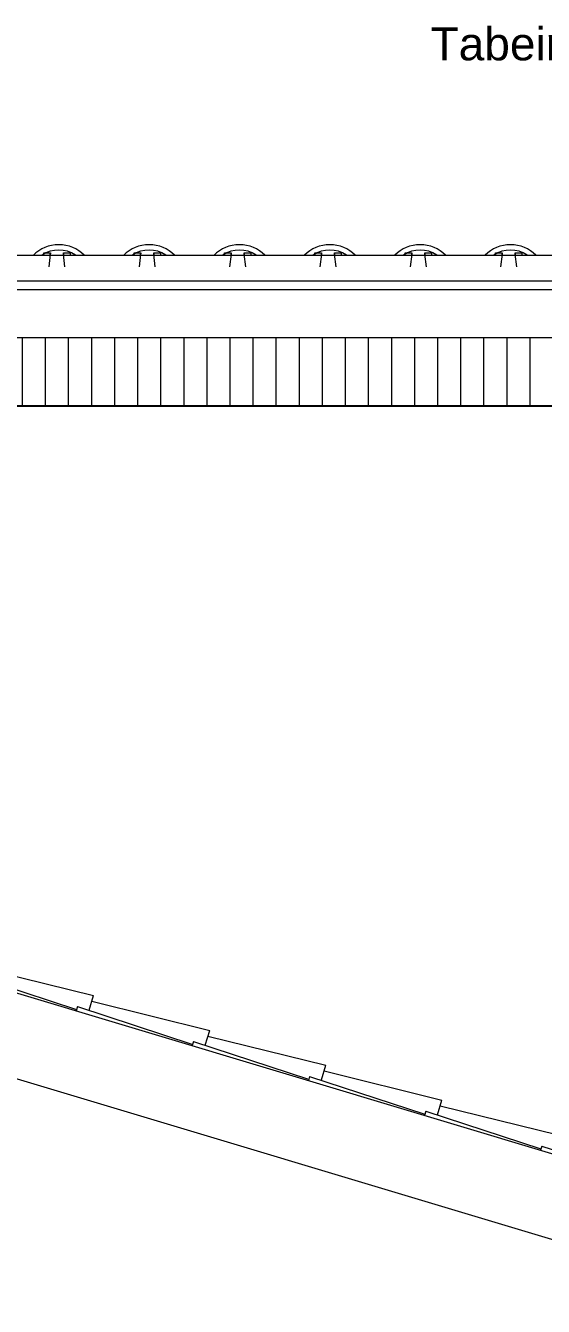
# Model space of a CAD drawing. Header units: millimetres. Extents: x -12976 to 58202, y -2238 to 7407.
# Drawn here: x 26295 to 27866, y 3523 to 7407 of the extents above; entities that cross this region are included whole.
import ezdxf

# ---------------------------------------------------------------- set-up
doc = ezdxf.new("R2010")
doc.units = ezdxf.units.MM
for name, color, linetype, lineweight in [('A-GLAZ-CURT', 52, 'Continuous', 9), ('A-GLAZ-CWMG', 51, 'Continuous', 9), ('A-ROOF-OTLN', 132, 'Continuous', 9), ('A-ROOF-PATT', 132, 'Continuous', 9), ('A-WALL', 113, 'Continuous', 25), ('G-ANNO-TEXT', 231, 'Continuous', 9)]:
    doc.layers.add(name, color=color, linetype=linetype, lineweight=lineweight)
doc.styles.add('Arial', font='arial.ttf', dxfattribs={"height": 100})

# ---------------------------------------------------------------- blocks, each defined once
blk = doc.blocks.new('Rectangular Mullion - Ripa-4229791-FACHADA LATERAL DIREITA')
at = {"layer": 'A-GLAZ-CWMG'}
for p, q in [((-19919.7, 6632.9), (-3199.7, 6632.9)), ((-3199.7, 6605.1), (-19919.7, 6605.1))]:
    blk.add_line(p, q, dxfattribs=at)
blk = doc.blocks.new('COLONIAL BASE - COLONIAL BASE-V74-FACHADA LATERAL DIREITA')
at = {"layer": 'A-GLAZ-CURT'}
blk.add_line((-8602.8, 4130.9), (-8245.3, 4042.6), dxfattribs=at)
blk = doc.blocks.new('COLONIAL BASE - COLONIAL BASE-V75-FACHADA LATERAL DIREITA')
at = {"layer": 'A-GLAZ-CURT'}
blk.add_line((-9307.2, 4342.3), (-8950, 4254), dxfattribs=at)
blk = doc.blocks.new('COLONIAL BASE - COLONIAL BASE-V81-FACHADA LATERAL DIREITA')
at = {"layer": 'A-GLAZ-CURT'}
for p, q in [((-8294.4, 4008.9), (-8298.1, 3996.5)), ((-8294.4, 4008.9), (-8143.7, 3959.6)), ((-8250.1, 4025.2), (-7893.1, 3937)), ((-8143.7, 3959.6), (-7944.7, 3894.5)), ((-7906.5, 3892.2), (-7893.1, 3937))]:
    blk.add_line(p, q, dxfattribs=at)
blk = doc.blocks.new('COLONIAL BASE - COLONIAL BASE-V82-FACHADA LATERAL DIREITA')
at = {"layer": 'A-GLAZ-CURT'}
for p, q in [((-8602.8, 4130.9), (-8245.3, 4042.6)), ((-8646.6, 4114.6), (-8650.4, 4101.8)), ((-8646.6, 4114.6), (-8297, 4000.2)), ((-8258.8, 3997.8), (-8245.3, 4042.6))]:
    blk.add_line(p, q, dxfattribs=at)
blk = doc.blocks.new('COLONIAL BASE - COLONIAL BASE-V83-FACHADA LATERAL DIREITA')
at = {"layer": 'A-GLAZ-CURT'}
for p, q in [((-8955, 4236.6), (-8597.5, 4148.3)), ((-8998.8, 4220.2), (-9002.7, 4207.3)), ((-8998.8, 4220.2), (-8649.3, 4105.9)), ((-8610.9, 4103.8), (-8597.5, 4148.3))]:
    blk.add_line(p, q, dxfattribs=at)
blk = doc.blocks.new('COLONIAL BASE - COLONIAL BASE-V84-FACHADA LATERAL DIREITA')
at = {"layer": 'A-GLAZ-CURT'}
for p, q in [((-9351, 4325.9), (-9354.8, 4313.4)), ((-9351, 4325.9), (-9001.9, 4211.7)), ((-9307.2, 4342.3), (-8949.8, 4254)), ((-8963.2, 4209.3), (-8949.8, 4254))]:
    blk.add_line(p, q, dxfattribs=at)
blk = doc.blocks.new('COLONIAL BASE - COLONIAL BASE-V85-FACHADA LATERAL DIREITA')
at = {"layer": 'A-GLAZ-CURT'}
for p, q in [((-9703.2, 4431.6), (-9707.1, 4418.6)), ((-9703.2, 4431.6), (-9353.6, 4317.2)), ((-9659.4, 4447.9), (-9302, 4359.6)), ((-9315.4, 4314.8), (-9302, 4359.6))]:
    blk.add_line(p, q, dxfattribs=at)
blk = doc.blocks.new('COLONIAL BASE - COLONIAL BASE-V86-FACHADA LATERAL DIREITA')
at = {"layer": 'A-GLAZ-CURT'}
for p, q in [((-10011.6, 4553.6), (-9654.2, 4465.3)), ((-10055.5, 4537.2), (-10059.4, 4524.3)), ((-10055.5, 4537.2), (-9705.9, 4422.9)), ((-9667.6, 4420.5), (-9654.2, 4465.3))]:
    blk.add_line(p, q, dxfattribs=at)
blk = doc.blocks.new('COLONIAL BASE - COLONIAL BASE-4236683-FACHADA LATERAL DIREITA')
at = {"layer": 'A-GLAZ-CURT'}
for p, q in [((-3714.6, 6710.2), (-3715.5, 6717.8)), ((-3715.5, 6717.8), (-3695.4, 6717.8)), ((-3710.9, 6675.6), (-3715.1, 6713.7)), ((-3501, 6717.8), (-3480.9, 6717.8)), ((-3481.3, 6713.7), (-3485.5, 6675.6)), ((-3480.9, 6717.8), (-3481.8, 6710.2))]:
    blk.add_line(p, q, dxfattribs=at)
for centre, major_axis, start_param, end_param in [((-3729.7, 6647), (102.8, 0), 0.725459, 2.416134), ((-3729.7, 6647), (85.3, 0), 0.935697, 2.205895), ((-3598.2, 6724.8), (117.5, 0), 3.205466, 3.276717), ((-3598.2, 6724.8), (97.5, 0), 3.218592, 3.305186), ((-3598.2, 6724.8), (97.5, 0), 6.119592, 6.206186), ((-3598.2, 6724.8), (117.5, 0), 6.148061, 6.219312)]:
    blk.add_ellipse(centre, major_axis=major_axis, ratio=0.928477, start_param=start_param, end_param=end_param, dxfattribs=at)
blk = doc.blocks.new('COLONIAL BASE - COLONIAL BASE-V111-FACHADA LATERAL DIREITA')
at = {"layer": 'A-GLAZ-CURT'}
for p, q in [((-9470.7, 6710.2), (-9471.5, 6717.8)), ((-9471.5, 6717.8), (-9451.5, 6717.8)), ((-9467, 6675.6), (-9471.1, 6713.7)), ((-9257.1, 6717.8), (-9248.3, 6717.8)), ((-9248.1, 6717.8), (-9237, 6717.8)), ((-9237.4, 6713.7), (-9241.5, 6675.6)), ((-9237, 6717.8), (-9237.8, 6710.2))]:
    blk.add_line(p, q, dxfattribs=at)
for centre, major_axis, start_param, end_param in [((-9485.8, 6647), (102.8, 0), 0.725459, 2.416134), ((-9485.8, 6647), (85.3, 0), 0.935697, 2.205895), ((-9354.3, 6724.8), (117.5, 0), 3.205466, 3.276717), ((-9354.3, 6724.8), (97.5, 0), 3.218592, 3.305186), ((-9354.3, 6724.8), (97.5, 0), 6.119592, 6.206186), ((-9354.3, 6724.8), (117.5, 0), 6.148061, 6.219312)]:
    blk.add_ellipse(centre, major_axis=major_axis, ratio=0.928477, start_param=start_param, end_param=end_param, dxfattribs=at)

msp = doc.modelspace()

# ---------------------------------------------------------------- hatches: boundary and pattern name
at = {"layer": 'A-ROOF-PATT'}
h = msp.add_hatch(dxfattribs=at)
h.set_pattern_fill('FP_19', color=256, style=0, pattern_type=2)
h.set_pattern_definition([(90, (36155.91, 6212.23), (-70, 4e-15), [])])
h.paths.add_polyline_path([(16236.3, 4070.7), (16792.1, 4070.7), (16770.1, 4144.2), (16836.3, 4156.9), (16836.3, 4454.2), (16236.3, 4454.2), (16236.3, 4192.5)])
h.paths.add_polyline_path([(32356.3, 4070.7), (32956.3, 4070.7), (32956.3, 4454.2), (32356.3, 4454.2), (32356.3, 4192.5)])
h.paths.add_polyline_path([(31932.1, 4380.3), (32156.3, 4380.3), (32156.3, 4454.2), (30866.3, 4454.2), (30866.3, 4380.3), (31847, 4380.3)])
h.paths.add_polyline_path([(31676.7, 4557.9), (32156.3, 4557.9), (32156.3, 4947.9), (30866.3, 4947.9), (30866.3, 4557.9), (31591.5, 4557.9)])
h.paths.add_polyline_path([(16236.3, 4557.9), (16836.3, 4557.9), (16836.3, 4947.9), (16236.3, 4947.9), (16236.3, 4575.7)])
h.paths.add_polyline_path([(32783.7, 4557.9), (32956.3, 4557.9), (32956.3, 4947.9), (32356.3, 4947.9), (32356.3, 4557.9), (32698.6, 4557.9)])
h.paths.add_polyline_path([(32357.9, 5051.6), (32956.3, 5051.6), (32956.3, 5441.6), (32356.3, 5441.6), (32356.3, 5051.6)])
h.paths.add_polyline_path([(30910.3, 5051.6), (32156.3, 5051.6), (32156.3, 5441.6), (30866.3, 5441.6), (30866.3, 5051.6)])
h.paths.add_polyline_path([(16236.3, 5051.6), (16836.3, 5051.6), (16836.3, 5441.6), (16236.3, 5441.6), (16236.3, 5086.7)])
h.paths.add_polyline_path([(31250.9, 5545.4), (32156.3, 5545.4), (32156.3, 5935.3), (30856.3, 5935.3), (30856.3, 5646.5), (30866.3, 5646.5), (30866.3, 5545.4), (31165.7, 5545.4)])
h.paths.add_polyline_path([(32954, 5545.4), (32956.3, 5545.4), (32956.3, 5935.3), (32356.3, 5935.3), (32356.3, 5545.4), (32868.9, 5545.4)])
h.paths.add_polyline_path([(16236.3, 5545.4), (16836.3, 5545.4), (16836.3, 5935.3), (16236.3, 5935.3), (16236.3, 5555.2)])
h.paths.add_polyline_path([(16603.8, 6039.1), (16836.3, 6039.1), (16836.3, 6252.3), (30856.3, 6252.3), (30856.3, 6039.1), (32156.3, 6039.1), (32156.3, 6252.3), (32356.3, 6252.3), (32356.3, 6039.1), (32956.3, 6039.1), (32956.3, 6460.2), (16236.3, 6460.2), (16236.3, 6039.1), (16518.6, 6039.1)])

# ---------------------------------------------------------------- linework, layer by layer
at = {"layer": 'A-ROOF-OTLN'}
for p, q in [((16217.3, 6710.2), (32975.3, 6710.2)), ((32956.3, 6460.2), (16236.3, 6460.2)), ((22226.3, 5685.5), (28566.3, 3783.5)), ((28566.3, 3522.5), (22226.3, 5424.5))]:
    msp.add_line(p, q, dxfattribs=at)
at = {"layer": 'A-WALL'}
msp.add_line((30856.3, 6252.3), (16836.3, 6252.3), dxfattribs=at)

# ---------------------------------------------------------------- block references
at = {"layer": 'A-GLAZ-CURT'}
for name, p in [('COLONIAL BASE - COLONIAL BASE-4236683-FACHADA LATERAL DIREITA', (29851.6, 0)), ('COLONIAL BASE - COLONIAL BASE-4236683-FACHADA LATERAL DIREITA', (30125.7, 0)), ('COLONIAL BASE - COLONIAL BASE-V111-FACHADA LATERAL DIREITA', (36155.9, 0)), ('COLONIAL BASE - COLONIAL BASE-4236683-FACHADA LATERAL DIREITA', (30673.9, 0)), ('COLONIAL BASE - COLONIAL BASE-4236683-FACHADA LATERAL DIREITA', (30948, 0)), ('COLONIAL BASE - COLONIAL BASE-4236683-FACHADA LATERAL DIREITA', (31222.1, 0)), ('COLONIAL BASE - COLONIAL BASE-4236683-FACHADA LATERAL DIREITA', (31496.2, 0)), ('COLONIAL BASE - COLONIAL BASE-V86-FACHADA LATERAL DIREITA', (36155.9, 0)), ('COLONIAL BASE - COLONIAL BASE-V74-FACHADA LATERAL DIREITA', (34747, 422.7)), ('COLONIAL BASE - COLONIAL BASE-V74-FACHADA LATERAL DIREITA', (34747, 422.7)), ('COLONIAL BASE - COLONIAL BASE-V74-FACHADA LATERAL DIREITA', (34747, 422.7)), ('COLONIAL BASE - COLONIAL BASE-V74-FACHADA LATERAL DIREITA', (34747, 422.7)), ('COLONIAL BASE - COLONIAL BASE-V74-FACHADA LATERAL DIREITA', (34747, 422.7)), ('COLONIAL BASE - COLONIAL BASE-V74-FACHADA LATERAL DIREITA', (34747, 422.7)), ('COLONIAL BASE - COLONIAL BASE-V74-FACHADA LATERAL DIREITA', (34747, 422.7)), ('COLONIAL BASE - COLONIAL BASE-V74-FACHADA LATERAL DIREITA', (34747, 422.7)), ('COLONIAL BASE - COLONIAL BASE-V74-FACHADA LATERAL DIREITA', (34747, 422.7)), ('COLONIAL BASE - COLONIAL BASE-V74-FACHADA LATERAL DIREITA', (34747, 422.7)), ('COLONIAL BASE - COLONIAL BASE-V74-FACHADA LATERAL DIREITA', (34747, 422.7)), ('COLONIAL BASE - COLONIAL BASE-V74-FACHADA LATERAL DIREITA', (34747, 422.7)), ('COLONIAL BASE - COLONIAL BASE-V74-FACHADA LATERAL DIREITA', (34747, 422.7)), ('COLONIAL BASE - COLONIAL BASE-V74-FACHADA LATERAL DIREITA', (34747, 422.7)), ('COLONIAL BASE - COLONIAL BASE-V74-FACHADA LATERAL DIREITA', (34747, 422.7)), ('COLONIAL BASE - COLONIAL BASE-V74-FACHADA LATERAL DIREITA', (34747, 422.7)), ('COLONIAL BASE - COLONIAL BASE-V74-FACHADA LATERAL DIREITA', (34747, 422.7)), ('COLONIAL BASE - COLONIAL BASE-V74-FACHADA LATERAL DIREITA', (34747, 422.7)), ('COLONIAL BASE - COLONIAL BASE-V74-FACHADA LATERAL DIREITA', (34747, 422.7)), ('COLONIAL BASE - COLONIAL BASE-V74-FACHADA LATERAL DIREITA', (34747, 422.7)), ('COLONIAL BASE - COLONIAL BASE-V74-FACHADA LATERAL DIREITA', (34747, 422.7)), ('COLONIAL BASE - COLONIAL BASE-V74-FACHADA LATERAL DIREITA', (34747, 422.7)), ('COLONIAL BASE - COLONIAL BASE-V74-FACHADA LATERAL DIREITA', (34747, 422.7)), ('COLONIAL BASE - COLONIAL BASE-V74-FACHADA LATERAL DIREITA', (34747, 422.7)), ('COLONIAL BASE - COLONIAL BASE-V74-FACHADA LATERAL DIREITA', (34747, 422.7)), ('COLONIAL BASE - COLONIAL BASE-V74-FACHADA LATERAL DIREITA', (34747, 422.7)), ('COLONIAL BASE - COLONIAL BASE-V74-FACHADA LATERAL DIREITA', (34747, 422.7)), ('COLONIAL BASE - COLONIAL BASE-V74-FACHADA LATERAL DIREITA', (34747, 422.7)), ('COLONIAL BASE - COLONIAL BASE-V74-FACHADA LATERAL DIREITA', (34747, 422.7)), ('COLONIAL BASE - COLONIAL BASE-V74-FACHADA LATERAL DIREITA', (34747, 422.7)), ('COLONIAL BASE - COLONIAL BASE-V74-FACHADA LATERAL DIREITA', (34747, 422.7)), ('COLONIAL BASE - COLONIAL BASE-V74-FACHADA LATERAL DIREITA', (34747, 422.7)), ('COLONIAL BASE - COLONIAL BASE-V74-FACHADA LATERAL DIREITA', (34747, 422.7)), ('COLONIAL BASE - COLONIAL BASE-V74-FACHADA LATERAL DIREITA', (34747, 422.7)), ('COLONIAL BASE - COLONIAL BASE-V74-FACHADA LATERAL DIREITA', (34747, 422.7)), ('COLONIAL BASE - COLONIAL BASE-V74-FACHADA LATERAL DIREITA', (34747, 422.7)), ('COLONIAL BASE - COLONIAL BASE-V74-FACHADA LATERAL DIREITA', (34747, 422.7)), ('COLONIAL BASE - COLONIAL BASE-V74-FACHADA LATERAL DIREITA', (34747, 422.7)), ('COLONIAL BASE - COLONIAL BASE-V85-FACHADA LATERAL DIREITA', (36155.9, 0)), ('COLONIAL BASE - COLONIAL BASE-V74-FACHADA LATERAL DIREITA', (35099.2, 317)), ('COLONIAL BASE - COLONIAL BASE-V74-FACHADA LATERAL DIREITA', (35099.2, 317)), ('COLONIAL BASE - COLONIAL BASE-V74-FACHADA LATERAL DIREITA', (35099.2, 317)), ('COLONIAL BASE - COLONIAL BASE-V74-FACHADA LATERAL DIREITA', (35099.2, 317)), ('COLONIAL BASE - COLONIAL BASE-V74-FACHADA LATERAL DIREITA', (35099.2, 317)), ('COLONIAL BASE - COLONIAL BASE-V74-FACHADA LATERAL DIREITA', (35099.2, 317)), ('COLONIAL BASE - COLONIAL BASE-V74-FACHADA LATERAL DIREITA', (35099.2, 317)), ('COLONIAL BASE - COLONIAL BASE-V74-FACHADA LATERAL DIREITA', (35099.2, 317)), ('COLONIAL BASE - COLONIAL BASE-V74-FACHADA LATERAL DIREITA', (35099.2, 317)), ('COLONIAL BASE - COLONIAL BASE-V74-FACHADA LATERAL DIREITA', (35099.2, 317)), ('COLONIAL BASE - COLONIAL BASE-V74-FACHADA LATERAL DIREITA', (35099.2, 317)), ('COLONIAL BASE - COLONIAL BASE-V74-FACHADA LATERAL DIREITA', (35099.2, 317)), ('COLONIAL BASE - COLONIAL BASE-V74-FACHADA LATERAL DIREITA', (35099.2, 317)), ('COLONIAL BASE - COLONIAL BASE-V74-FACHADA LATERAL DIREITA', (35099.2, 317)), ('COLONIAL BASE - COLONIAL BASE-V74-FACHADA LATERAL DIREITA', (35099.2, 317)), ('COLONIAL BASE - COLONIAL BASE-V74-FACHADA LATERAL DIREITA', (35099.2, 317)), ('COLONIAL BASE - COLONIAL BASE-V74-FACHADA LATERAL DIREITA', (35099.2, 317)), ('COLONIAL BASE - COLONIAL BASE-V74-FACHADA LATERAL DIREITA', (35099.2, 317)), ('COLONIAL BASE - COLONIAL BASE-V74-FACHADA LATERAL DIREITA', (35099.2, 317)), ('COLONIAL BASE - COLONIAL BASE-V74-FACHADA LATERAL DIREITA', (35099.2, 317)), ('COLONIAL BASE - COLONIAL BASE-V74-FACHADA LATERAL DIREITA', (35099.2, 317)), ('COLONIAL BASE - COLONIAL BASE-V74-FACHADA LATERAL DIREITA', (35099.2, 317)), ('COLONIAL BASE - COLONIAL BASE-V74-FACHADA LATERAL DIREITA', (35099.2, 317)), ('COLONIAL BASE - COLONIAL BASE-V74-FACHADA LATERAL DIREITA', (35099.2, 317)), ('COLONIAL BASE - COLONIAL BASE-V74-FACHADA LATERAL DIREITA', (35099.2, 317)), ('COLONIAL BASE - COLONIAL BASE-V74-FACHADA LATERAL DIREITA', (35099.2, 317)), ('COLONIAL BASE - COLONIAL BASE-V74-FACHADA LATERAL DIREITA', (35099.2, 317)), ('COLONIAL BASE - COLONIAL BASE-V74-FACHADA LATERAL DIREITA', (35099.2, 317)), ('COLONIAL BASE - COLONIAL BASE-V74-FACHADA LATERAL DIREITA', (35099.2, 317)), ('COLONIAL BASE - COLONIAL BASE-V74-FACHADA LATERAL DIREITA', (35099.2, 317)), ('COLONIAL BASE - COLONIAL BASE-V74-FACHADA LATERAL DIREITA', (35099.2, 317)), ('COLONIAL BASE - COLONIAL BASE-V74-FACHADA LATERAL DIREITA', (35099.2, 317)), ('COLONIAL BASE - COLONIAL BASE-V74-FACHADA LATERAL DIREITA', (35099.2, 317)), ('COLONIAL BASE - COLONIAL BASE-V74-FACHADA LATERAL DIREITA', (35099.2, 317)), ('COLONIAL BASE - COLONIAL BASE-V74-FACHADA LATERAL DIREITA', (35099.2, 317)), ('COLONIAL BASE - COLONIAL BASE-V74-FACHADA LATERAL DIREITA', (35099.2, 317)), ('COLONIAL BASE - COLONIAL BASE-V74-FACHADA LATERAL DIREITA', (35099.2, 317)), ('COLONIAL BASE - COLONIAL BASE-V74-FACHADA LATERAL DIREITA', (35099.2, 317)), ('COLONIAL BASE - COLONIAL BASE-V84-FACHADA LATERAL DIREITA', (36155.9, 0)), ('COLONIAL BASE - COLONIAL BASE-V75-FACHADA LATERAL DIREITA', (36155.9, 0)), ('COLONIAL BASE - COLONIAL BASE-V75-FACHADA LATERAL DIREITA', (36155.9, 0)), ('COLONIAL BASE - COLONIAL BASE-V75-FACHADA LATERAL DIREITA', (36155.9, 0)), ('COLONIAL BASE - COLONIAL BASE-V75-FACHADA LATERAL DIREITA', (36155.9, 0)), ('COLONIAL BASE - COLONIAL BASE-V75-FACHADA LATERAL DIREITA', (36155.9, 0)), ('COLONIAL BASE - COLONIAL BASE-V75-FACHADA LATERAL DIREITA', (36155.9, 0)), ('COLONIAL BASE - COLONIAL BASE-V75-FACHADA LATERAL DIREITA', (36155.9, 0)), ('COLONIAL BASE - COLONIAL BASE-V75-FACHADA LATERAL DIREITA', (36155.9, 0)), ('COLONIAL BASE - COLONIAL BASE-V75-FACHADA LATERAL DIREITA', (36155.9, 0)), ('COLONIAL BASE - COLONIAL BASE-V75-FACHADA LATERAL DIREITA', (36155.9, 0)), ('COLONIAL BASE - COLONIAL BASE-V75-FACHADA LATERAL DIREITA', (36155.9, 0)), ('COLONIAL BASE - COLONIAL BASE-V75-FACHADA LATERAL DIREITA', (36155.9, 0)), ('COLONIAL BASE - COLONIAL BASE-V75-FACHADA LATERAL DIREITA', (36155.9, 0)), ('COLONIAL BASE - COLONIAL BASE-V75-FACHADA LATERAL DIREITA', (36155.9, 0)), ('COLONIAL BASE - COLONIAL BASE-V75-FACHADA LATERAL DIREITA', (36155.9, 0)), ('COLONIAL BASE - COLONIAL BASE-V75-FACHADA LATERAL DIREITA', (36155.9, 0)), ('COLONIAL BASE - COLONIAL BASE-V75-FACHADA LATERAL DIREITA', (36155.9, 0)), ('COLONIAL BASE - COLONIAL BASE-V75-FACHADA LATERAL DIREITA', (36155.9, 0)), ('COLONIAL BASE - COLONIAL BASE-V75-FACHADA LATERAL DIREITA', (36155.9, 0)), ('COLONIAL BASE - COLONIAL BASE-V75-FACHADA LATERAL DIREITA', (36155.9, 0)), ('COLONIAL BASE - COLONIAL BASE-V75-FACHADA LATERAL DIREITA', (36155.9, 0)), ('COLONIAL BASE - COLONIAL BASE-V75-FACHADA LATERAL DIREITA', (36155.9, 0)), ('COLONIAL BASE - COLONIAL BASE-V75-FACHADA LATERAL DIREITA', (36155.9, 0)), ('COLONIAL BASE - COLONIAL BASE-V75-FACHADA LATERAL DIREITA', (36155.9, 0)), ('COLONIAL BASE - COLONIAL BASE-V75-FACHADA LATERAL DIREITA', (36155.9, 0)), ('COLONIAL BASE - COLONIAL BASE-V75-FACHADA LATERAL DIREITA', (36155.9, 0)), ('COLONIAL BASE - COLONIAL BASE-V75-FACHADA LATERAL DIREITA', (36155.9, 0)), ('COLONIAL BASE - COLONIAL BASE-V75-FACHADA LATERAL DIREITA', (36155.9, 0)), ('COLONIAL BASE - COLONIAL BASE-V75-FACHADA LATERAL DIREITA', (36155.9, 0)), ('COLONIAL BASE - COLONIAL BASE-V75-FACHADA LATERAL DIREITA', (36155.9, 0)), ('COLONIAL BASE - COLONIAL BASE-V75-FACHADA LATERAL DIREITA', (36155.9, 0)), ('COLONIAL BASE - COLONIAL BASE-V75-FACHADA LATERAL DIREITA', (36155.9, 0)), ('COLONIAL BASE - COLONIAL BASE-V75-FACHADA LATERAL DIREITA', (36155.9, 0)), ('COLONIAL BASE - COLONIAL BASE-V75-FACHADA LATERAL DIREITA', (36155.9, 0)), ('COLONIAL BASE - COLONIAL BASE-V75-FACHADA LATERAL DIREITA', (36155.9, 0)), ('COLONIAL BASE - COLONIAL BASE-V75-FACHADA LATERAL DIREITA', (36155.9, 0)), ('COLONIAL BASE - COLONIAL BASE-V75-FACHADA LATERAL DIREITA', (36155.9, 0)), ('COLONIAL BASE - COLONIAL BASE-V75-FACHADA LATERAL DIREITA', (36155.9, 0)), ('COLONIAL BASE - COLONIAL BASE-V83-FACHADA LATERAL DIREITA', (36155.9, 0)), ('COLONIAL BASE - COLONIAL BASE-V74-FACHADA LATERAL DIREITA', (35803.7, 105.7)), ('COLONIAL BASE - COLONIAL BASE-V74-FACHADA LATERAL DIREITA', (35803.7, 105.7)), ('COLONIAL BASE - COLONIAL BASE-V74-FACHADA LATERAL DIREITA', (35803.7, 105.7)), ('COLONIAL BASE - COLONIAL BASE-V74-FACHADA LATERAL DIREITA', (35803.7, 105.7)), ('COLONIAL BASE - COLONIAL BASE-V74-FACHADA LATERAL DIREITA', (35803.7, 105.7)), ('COLONIAL BASE - COLONIAL BASE-V74-FACHADA LATERAL DIREITA', (35803.7, 105.7)), ('COLONIAL BASE - COLONIAL BASE-V74-FACHADA LATERAL DIREITA', (35803.7, 105.7)), ('COLONIAL BASE - COLONIAL BASE-V74-FACHADA LATERAL DIREITA', (35803.7, 105.7)), ('COLONIAL BASE - COLONIAL BASE-V74-FACHADA LATERAL DIREITA', (35803.7, 105.7)), ('COLONIAL BASE - COLONIAL BASE-V74-FACHADA LATERAL DIREITA', (35803.7, 105.7)), ('COLONIAL BASE - COLONIAL BASE-V74-FACHADA LATERAL DIREITA', (35803.7, 105.7)), ('COLONIAL BASE - COLONIAL BASE-V74-FACHADA LATERAL DIREITA', (35803.7, 105.7)), ('COLONIAL BASE - COLONIAL BASE-V74-FACHADA LATERAL DIREITA', (35803.7, 105.7)), ('COLONIAL BASE - COLONIAL BASE-V74-FACHADA LATERAL DIREITA', (35803.7, 105.7)), ('COLONIAL BASE - COLONIAL BASE-V74-FACHADA LATERAL DIREITA', (35803.7, 105.7)), ('COLONIAL BASE - COLONIAL BASE-V74-FACHADA LATERAL DIREITA', (35803.7, 105.7)), ('COLONIAL BASE - COLONIAL BASE-V74-FACHADA LATERAL DIREITA', (35803.7, 105.7)), ('COLONIAL BASE - COLONIAL BASE-V74-FACHADA LATERAL DIREITA', (35803.7, 105.7)), ('COLONIAL BASE - COLONIAL BASE-V74-FACHADA LATERAL DIREITA', (35803.7, 105.7)), ('COLONIAL BASE - COLONIAL BASE-V74-FACHADA LATERAL DIREITA', (35803.7, 105.7)), ('COLONIAL BASE - COLONIAL BASE-V74-FACHADA LATERAL DIREITA', (35803.7, 105.7)), ('COLONIAL BASE - COLONIAL BASE-V74-FACHADA LATERAL DIREITA', (35803.7, 105.7)), ('COLONIAL BASE - COLONIAL BASE-V74-FACHADA LATERAL DIREITA', (35803.7, 105.7)), ('COLONIAL BASE - COLONIAL BASE-V74-FACHADA LATERAL DIREITA', (35803.7, 105.7)), ('COLONIAL BASE - COLONIAL BASE-V74-FACHADA LATERAL DIREITA', (35803.7, 105.7)), ('COLONIAL BASE - COLONIAL BASE-V74-FACHADA LATERAL DIREITA', (35803.7, 105.7)), ('COLONIAL BASE - COLONIAL BASE-V74-FACHADA LATERAL DIREITA', (35803.7, 105.7)), ('COLONIAL BASE - COLONIAL BASE-V74-FACHADA LATERAL DIREITA', (35803.7, 105.7)), ('COLONIAL BASE - COLONIAL BASE-V74-FACHADA LATERAL DIREITA', (35803.7, 105.7)), ('COLONIAL BASE - COLONIAL BASE-V74-FACHADA LATERAL DIREITA', (35803.7, 105.7)), ('COLONIAL BASE - COLONIAL BASE-V74-FACHADA LATERAL DIREITA', (35803.7, 105.7)), ('COLONIAL BASE - COLONIAL BASE-V74-FACHADA LATERAL DIREITA', (35803.7, 105.7)), ('COLONIAL BASE - COLONIAL BASE-V74-FACHADA LATERAL DIREITA', (35803.7, 105.7)), ('COLONIAL BASE - COLONIAL BASE-V74-FACHADA LATERAL DIREITA', (35803.7, 105.7)), ('COLONIAL BASE - COLONIAL BASE-V74-FACHADA LATERAL DIREITA', (35803.7, 105.7)), ('COLONIAL BASE - COLONIAL BASE-V74-FACHADA LATERAL DIREITA', (35803.7, 105.7)), ('COLONIAL BASE - COLONIAL BASE-V74-FACHADA LATERAL DIREITA', (35803.7, 105.7)), ('COLONIAL BASE - COLONIAL BASE-V74-FACHADA LATERAL DIREITA', (35803.7, 105.7)), ('COLONIAL BASE - COLONIAL BASE-V82-FACHADA LATERAL DIREITA', (36155.9, 0)), ('COLONIAL BASE - COLONIAL BASE-V74-FACHADA LATERAL DIREITA', (36155.9, 0)), ('COLONIAL BASE - COLONIAL BASE-V74-FACHADA LATERAL DIREITA', (36155.9, 0)), ('COLONIAL BASE - COLONIAL BASE-V74-FACHADA LATERAL DIREITA', (36155.9, 0)), ('COLONIAL BASE - COLONIAL BASE-V74-FACHADA LATERAL DIREITA', (36155.9, 0)), ('COLONIAL BASE - COLONIAL BASE-V74-FACHADA LATERAL DIREITA', (36155.9, 0)), ('COLONIAL BASE - COLONIAL BASE-V74-FACHADA LATERAL DIREITA', (36155.9, 0)), ('COLONIAL BASE - COLONIAL BASE-V74-FACHADA LATERAL DIREITA', (36155.9, 0)), ('COLONIAL BASE - COLONIAL BASE-V74-FACHADA LATERAL DIREITA', (36155.9, 0)), ('COLONIAL BASE - COLONIAL BASE-V74-FACHADA LATERAL DIREITA', (36155.9, 0)), ('COLONIAL BASE - COLONIAL BASE-V74-FACHADA LATERAL DIREITA', (36155.9, 0)), ('COLONIAL BASE - COLONIAL BASE-V74-FACHADA LATERAL DIREITA', (36155.9, 0)), ('COLONIAL BASE - COLONIAL BASE-V74-FACHADA LATERAL DIREITA', (36155.9, 0)), ('COLONIAL BASE - COLONIAL BASE-V74-FACHADA LATERAL DIREITA', (36155.9, 0)), ('COLONIAL BASE - COLONIAL BASE-V74-FACHADA LATERAL DIREITA', (36155.9, 0)), ('COLONIAL BASE - COLONIAL BASE-V74-FACHADA LATERAL DIREITA', (36155.9, 0)), ('COLONIAL BASE - COLONIAL BASE-V74-FACHADA LATERAL DIREITA', (36155.9, 0)), ('COLONIAL BASE - COLONIAL BASE-V74-FACHADA LATERAL DIREITA', (36155.9, 0)), ('COLONIAL BASE - COLONIAL BASE-V74-FACHADA LATERAL DIREITA', (36155.9, 0)), ('COLONIAL BASE - COLONIAL BASE-V74-FACHADA LATERAL DIREITA', (36155.9, 0)), ('COLONIAL BASE - COLONIAL BASE-V74-FACHADA LATERAL DIREITA', (36155.9, 0)), ('COLONIAL BASE - COLONIAL BASE-V74-FACHADA LATERAL DIREITA', (36155.9, 0)), ('COLONIAL BASE - COLONIAL BASE-V74-FACHADA LATERAL DIREITA', (36155.9, 0)), ('COLONIAL BASE - COLONIAL BASE-V74-FACHADA LATERAL DIREITA', (36155.9, 0)), ('COLONIAL BASE - COLONIAL BASE-V74-FACHADA LATERAL DIREITA', (36155.9, 0)), ('COLONIAL BASE - COLONIAL BASE-V74-FACHADA LATERAL DIREITA', (36155.9, 0)), ('COLONIAL BASE - COLONIAL BASE-V74-FACHADA LATERAL DIREITA', (36155.9, 0)), ('COLONIAL BASE - COLONIAL BASE-V74-FACHADA LATERAL DIREITA', (36155.9, 0)), ('COLONIAL BASE - COLONIAL BASE-V74-FACHADA LATERAL DIREITA', (36155.9, 0)), ('COLONIAL BASE - COLONIAL BASE-V74-FACHADA LATERAL DIREITA', (36155.9, 0)), ('COLONIAL BASE - COLONIAL BASE-V74-FACHADA LATERAL DIREITA', (36155.9, 0)), ('COLONIAL BASE - COLONIAL BASE-V74-FACHADA LATERAL DIREITA', (36155.9, 0)), ('COLONIAL BASE - COLONIAL BASE-V74-FACHADA LATERAL DIREITA', (36155.9, 0)), ('COLONIAL BASE - COLONIAL BASE-V74-FACHADA LATERAL DIREITA', (36155.9, 0)), ('COLONIAL BASE - COLONIAL BASE-V74-FACHADA LATERAL DIREITA', (36155.9, 0)), ('COLONIAL BASE - COLONIAL BASE-V74-FACHADA LATERAL DIREITA', (36155.9, 0)), ('COLONIAL BASE - COLONIAL BASE-V74-FACHADA LATERAL DIREITA', (36155.9, 0)), ('COLONIAL BASE - COLONIAL BASE-V74-FACHADA LATERAL DIREITA', (36155.9, 0)), ('COLONIAL BASE - COLONIAL BASE-V74-FACHADA LATERAL DIREITA', (36155.9, 0)), ('COLONIAL BASE - COLONIAL BASE-V81-FACHADA LATERAL DIREITA', (36155.9, 0))]:
    msp.add_blockref(name, p, dxfattribs=at)
at = {"layer": 'A-GLAZ-CWMG'}
msp.add_blockref('Rectangular Mullion - Ripa-4229791-FACHADA LATERAL DIREITA', (36155.9, 0), dxfattribs=at)

# ---------------------------------------------------------------- texts
at = {"layer": 'G-ANNO-TEXT', "color": 7, "insert": (27523.9, 7401.5), "char_height": 100, "width": 1547.257, "attachment_point": 1, "style": 'Arial'}
msp.add_mtext('Tabeira em madeira', dxfattribs=at)

doc.saveas('drawing.dxf')
